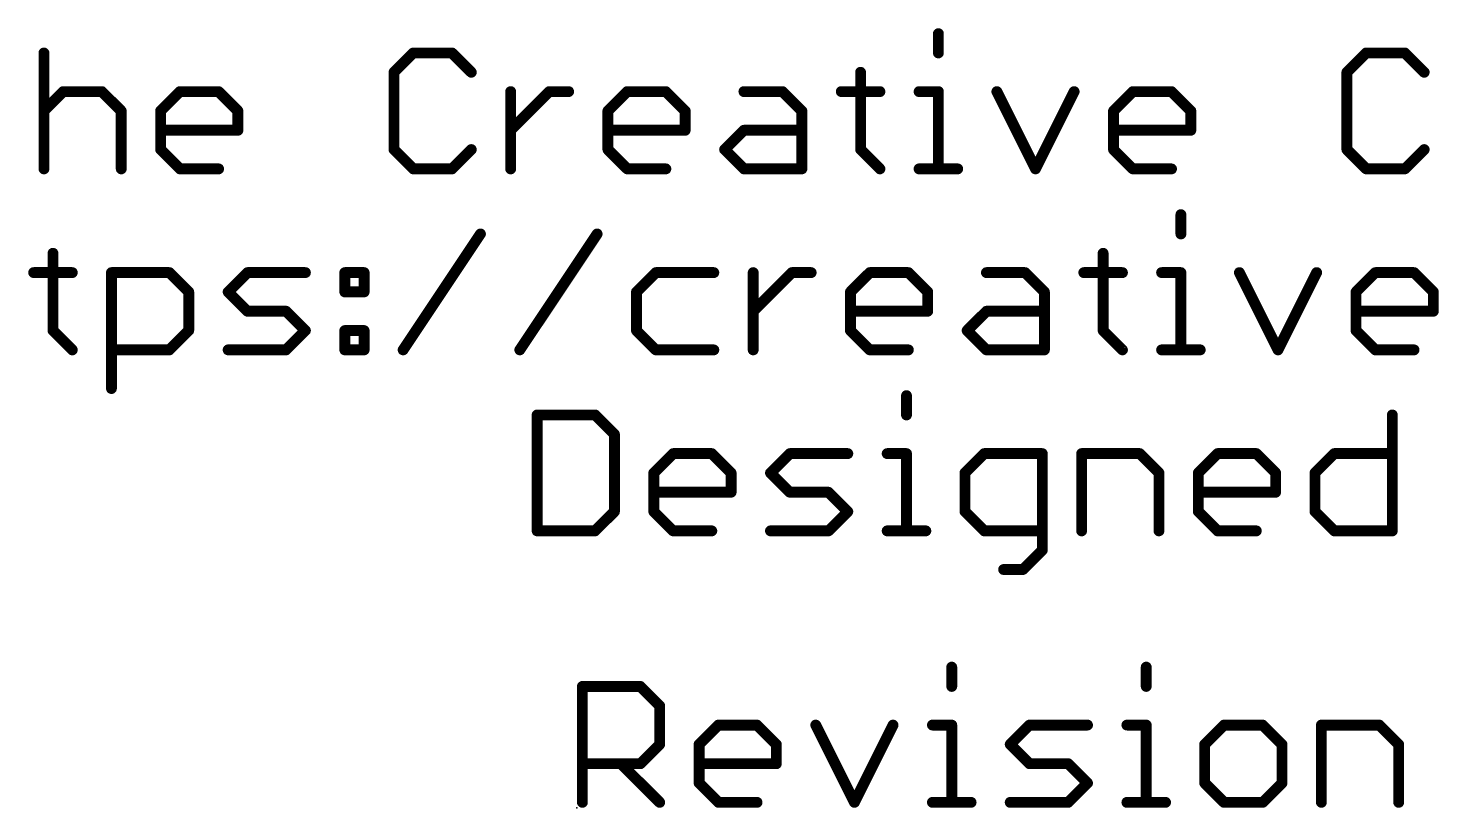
# Model space of a CAD drawing. Extents: x -25 to 82, y -23 to 23.
# Drawn here: x -0.71 to 19.08, y -22.86 to -11.92 of the extents above; entities that cross this region are included whole.
import ezdxf

# ---------------------------------------------------------------- set-up
doc = ezdxf.new("R2010")
doc.units = 0
doc.layers.add('23', color=53, linetype='CONTINUOUS')
doc.layers.add('51', color=53, linetype='CONTINUOUS')

msp = doc.modelspace()

# ---------------------------------------------------------------- linework, layer by layer
at = {"layer": '23'}
msp.add_point((6.985, -22.86), dxfattribs=at)
at = {"layer": '51', "const_width": 0.1524}
for points in [[(12.0562, -11.9956), (12.0562, -12.2668)], [(-0.4936, -12.2668), (-0.4936, -13.8938)], [(4.689, -12.2668), (4.4179, -12.538)], [(5.2314, -12.2668), (4.689, -12.2668)], [(5.5025, -12.538), (5.2314, -12.2668)], [(18.0591, -12.2668), (17.788, -12.538)], [(18.6015, -12.2668), (18.0591, -12.2668)], [(18.8726, -12.538), (18.6015, -12.2668)], [(4.4179, -12.538), (4.4179, -13.6226)], [(10.9648, -12.538), (10.9648, -13.6226)], [(17.788, -12.538), (17.788, -13.6226)], [(-0.4936, -13.0803), (-0.2224, -12.8091)], [(-0.2224, -12.8091), (0.3199, -12.8091)], [(0.3199, -12.8091), (0.5911, -13.0803)], [(1.1436, -13.0803), (1.4147, -12.8091)], [(1.4147, -12.8091), (1.9571, -12.8091)], [(1.9571, -12.8091), (2.2282, -13.0803)], [(6.055, -13.8938), (6.055, -12.8091)], [(6.055, -13.3515), (6.5974, -12.8091)], [(6.5974, -12.8091), (6.8685, -12.8091)], [(7.4193, -13.0803), (7.6905, -12.8091)], [(7.6905, -12.8091), (8.2328, -12.8091)], [(8.2328, -12.8091), (8.504, -13.0803)], [(9.3276, -12.8091), (9.87, -12.8091)], [(9.87, -12.8091), (10.1411, -13.0803)], [(10.6936, -12.8091), (11.236, -12.8091)], [(11.7851, -12.8091), (12.0562, -12.8091)], [(12.0562, -12.8091), (12.0562, -13.8938)], [(12.8765, -12.8091), (13.4188, -13.8938)], [(13.4188, -13.8938), (13.9612, -12.8091)], [(14.5137, -13.0803), (14.7848, -12.8091)], [(14.7848, -12.8091), (15.3272, -12.8091)], [(15.3272, -12.8091), (15.5983, -13.0803)], [(0.5911, -13.0803), (0.5911, -13.8938)], [(1.1436, -13.6226), (1.1436, -13.0803)], [(2.2282, -13.0803), (2.2282, -13.3515)], [(7.4193, -13.6226), (7.4193, -13.0803)], [(8.504, -13.0803), (8.504, -13.3515)], [(10.1411, -13.0803), (10.1411, -13.8938)], [(14.5137, -13.6226), (14.5137, -13.0803)], [(15.5983, -13.0803), (15.5983, -13.3515)], [(2.2282, -13.3515), (1.1436, -13.3515)], [(8.504, -13.3515), (7.4193, -13.3515)], [(9.0565, -13.6226), (9.3276, -13.3515)], [(9.3276, -13.3515), (10.1411, -13.3515)], [(15.5983, -13.3515), (14.5137, -13.3515)], [(1.4147, -13.8938), (1.1436, -13.6226)], [(4.4179, -13.6226), (4.689, -13.8938)], [(5.2314, -13.8938), (5.5025, -13.6226)], [(7.6905, -13.8938), (7.4193, -13.6226)], [(9.3276, -13.8938), (9.0565, -13.6226)], [(10.9648, -13.6226), (11.236, -13.8938)], [(14.7848, -13.8938), (14.5137, -13.6226)], [(17.788, -13.6226), (18.0591, -13.8938)], [(18.6015, -13.8938), (18.8726, -13.6226)], [(1.9571, -13.8938), (1.4147, -13.8938)], [(4.689, -13.8938), (5.2314, -13.8938)], [(8.2328, -13.8938), (7.6905, -13.8938)], [(10.1411, -13.8938), (9.3276, -13.8938)], [(11.7851, -13.8938), (12.3274, -13.8938)], [(15.3272, -13.8938), (14.7848, -13.8938)], [(18.0591, -13.8938), (18.6015, -13.8938)], [(15.459, -14.5356), (15.459, -14.8068)], [(4.5463, -16.4338), (5.6309, -14.8068)], [(6.1834, -16.4338), (7.2681, -14.8068)], [(-0.3669, -15.078), (-0.3669, -16.1626)], [(14.3675, -15.078), (14.3675, -16.1626)], [(-0.6381, -15.3491), (-0.0957, -15.3491)], [(0.4534, -16.9761), (0.4534, -15.3491)], [(0.4534, -15.3491), (1.2669, -15.3491)], [(1.2669, -15.3491), (1.538, -15.6203)], [(2.0905, -15.6203), (2.3617, -15.3491)], [(2.3617, -15.3491), (3.1752, -15.3491)], [(3.7277, -15.3491), (3.9989, -15.3491)], [(3.7277, -15.6203), (3.7277, -15.3491)], [(3.9989, -15.3491), (3.9989, -15.6203)], [(8.0918, -15.3491), (7.8206, -15.6203)], [(8.9053, -15.3491), (8.0918, -15.3491)], [(9.4577, -16.4338), (9.4577, -15.3491)], [(9.4577, -15.8915), (10.0001, -15.3491)], [(10.0001, -15.3491), (10.2712, -15.3491)], [(10.822, -15.6203), (11.0932, -15.3491)], [(11.0932, -15.3491), (11.6355, -15.3491)], [(11.6355, -15.3491), (11.9067, -15.6203)], [(12.7304, -15.3491), (13.2727, -15.3491)], [(13.2727, -15.3491), (13.5439, -15.6203)], [(14.0964, -15.3491), (14.6387, -15.3491)], [(15.1878, -15.3491), (15.459, -15.3491)], [(15.459, -15.3491), (15.459, -16.4338)], [(16.2792, -15.3491), (16.8216, -16.4338)], [(16.8216, -16.4338), (17.3639, -15.3491)], [(17.9164, -15.6203), (18.1876, -15.3491)], [(18.1876, -15.3491), (18.7299, -15.3491)], [(18.7299, -15.3491), (19.001, -15.6203)], [(1.538, -15.6203), (1.538, -16.1626)], [(2.3617, -15.8915), (2.0905, -15.6203)], [(3.9989, -15.6203), (3.7277, -15.6203)], [(7.8206, -15.6203), (7.8206, -16.1626)], [(10.822, -16.1626), (10.822, -15.6203)], [(11.9067, -15.6203), (11.9067, -15.8915)], [(13.5439, -15.6203), (13.5439, -16.4338)], [(17.9164, -16.1626), (17.9164, -15.6203)], [(19.001, -15.6203), (19.001, -15.8915)], [(2.904, -15.8915), (2.3617, -15.8915)], [(3.1752, -16.1626), (2.904, -15.8915)], [(11.9067, -15.8915), (10.822, -15.8915)], [(12.4592, -16.1626), (12.7304, -15.8915)], [(12.7304, -15.8915), (13.5439, -15.8915)], [(19.001, -15.8915), (17.9164, -15.8915)], [(-0.3669, -16.1626), (-0.0957, -16.4338)], [(1.538, -16.1626), (1.2669, -16.4338)], [(2.904, -16.4338), (3.1752, -16.1626)], [(3.7277, -16.1626), (3.9989, -16.1626)], [(3.7277, -16.4338), (3.7277, -16.1626)], [(3.9989, -16.1626), (3.9989, -16.4338)], [(7.8206, -16.1626), (8.0918, -16.4338)], [(11.0932, -16.4338), (10.822, -16.1626)], [(12.7304, -16.4338), (12.4592, -16.1626)], [(14.3675, -16.1626), (14.6387, -16.4338)], [(18.1876, -16.4338), (17.9164, -16.1626)], [(1.2669, -16.4338), (0.4534, -16.4338)], [(2.0905, -16.4338), (2.904, -16.4338)], [(3.9989, -16.4338), (3.7277, -16.4338)], [(8.0918, -16.4338), (8.9053, -16.4338)], [(11.6355, -16.4338), (11.0932, -16.4338)], [(13.5439, -16.4338), (12.7304, -16.4338)], [(15.1878, -16.4338), (15.7301, -16.4338)], [(18.7299, -16.4338), (18.1876, -16.4338)], [(11.6088, -17.0756), (11.6088, -17.3468)], [(6.4262, -17.3468), (6.4262, -18.9738)], [(7.2397, -17.3468), (6.4262, -17.3468)], [(7.5109, -17.618), (7.2397, -17.3468)], [(18.4252, -17.3468), (18.4252, -18.9738)], [(7.5109, -18.7026), (7.5109, -17.618)], [(8.0634, -18.1603), (8.3345, -17.8891)], [(8.3345, -17.8891), (8.8769, -17.8891)], [(8.8769, -17.8891), (9.148, -18.1603)], [(9.7005, -18.1603), (9.9717, -17.8891)], [(9.9717, -17.8891), (10.7852, -17.8891)], [(11.3377, -17.8891), (11.6088, -17.8891)], [(11.6088, -17.8891), (11.6088, -18.9738)], [(12.7003, -17.8891), (12.4291, -18.1603)], [(13.5138, -17.8891), (12.7003, -17.8891)], [(13.5138, -19.245), (13.5138, -17.8891)], [(14.0663, -18.9738), (14.0663, -17.8891)], [(14.0663, -17.8891), (14.8798, -17.8891)], [(14.8798, -17.8891), (15.1509, -18.1603)], [(15.7034, -18.1603), (15.9746, -17.8891)], [(15.9746, -17.8891), (16.5169, -17.8891)], [(16.5169, -17.8891), (16.7881, -18.1603)], [(17.3406, -18.1603), (17.6117, -17.8891)], [(17.6117, -17.8891), (18.4252, -17.8891)], [(8.0634, -18.7026), (8.0634, -18.1603)], [(9.148, -18.1603), (9.148, -18.4315)], [(9.9717, -18.4315), (9.7005, -18.1603)], [(12.4291, -18.1603), (12.4291, -18.7026)], [(15.1509, -18.1603), (15.1509, -18.9738)], [(15.7034, -18.7026), (15.7034, -18.1603)], [(16.7881, -18.1603), (16.7881, -18.4315)], [(17.3406, -18.7026), (17.3406, -18.1603)], [(9.148, -18.4315), (8.0634, -18.4315)], [(10.514, -18.4315), (9.9717, -18.4315)], [(10.7852, -18.7026), (10.514, -18.4315)], [(16.7881, -18.4315), (15.7034, -18.4315)], [(7.2397, -18.9738), (7.5109, -18.7026)], [(8.3345, -18.9738), (8.0634, -18.7026)], [(10.514, -18.9738), (10.7852, -18.7026)], [(12.4291, -18.7026), (12.7003, -18.9738)], [(15.9746, -18.9738), (15.7034, -18.7026)], [(17.6117, -18.9738), (17.3406, -18.7026)], [(6.4262, -18.9738), (7.2397, -18.9738)], [(8.8769, -18.9738), (8.3345, -18.9738)], [(9.7005, -18.9738), (10.514, -18.9738)], [(11.3377, -18.9738), (11.88, -18.9738)], [(12.7003, -18.9738), (13.5138, -18.9738)], [(16.5169, -18.9738), (15.9746, -18.9738)], [(18.4252, -18.9738), (17.6117, -18.9738)], [(13.2426, -19.5161), (13.5138, -19.245)], [(12.9714, -19.5161), (13.2426, -19.5161)], [(12.2438, -20.8856), (12.2438, -21.1568)], [(14.9724, -20.8856), (14.9724, -21.1568)], [(7.0612, -22.7838), (7.0612, -21.1568)], [(7.0612, -21.1568), (7.8747, -21.1568)], [(7.8747, -21.1568), (8.1459, -21.428)], [(8.1459, -21.428), (8.1459, -21.9703)], [(8.6984, -21.9703), (8.9695, -21.6991)], [(8.9695, -21.6991), (9.5119, -21.6991)], [(9.5119, -21.6991), (9.783, -21.9703)], [(10.3355, -21.6991), (10.8778, -22.7838)], [(10.8778, -22.7838), (11.4202, -21.6991)], [(11.9727, -21.6991), (12.2438, -21.6991)], [(12.2438, -21.6991), (12.2438, -22.7838)], [(13.0641, -21.9703), (13.3353, -21.6991)], [(13.3353, -21.6991), (14.1488, -21.6991)], [(14.7013, -21.6991), (14.9724, -21.6991)], [(14.9724, -21.6991), (14.9724, -22.7838)], [(16.0639, -21.6991), (15.7927, -21.9703)], [(16.6062, -21.6991), (16.0639, -21.6991)], [(16.8774, -21.9703), (16.6062, -21.6991)], [(17.4299, -22.7838), (17.4299, -21.6991)], [(17.4299, -21.6991), (18.2433, -21.6991)], [(18.2433, -21.6991), (18.5145, -21.9703)], [(8.1459, -21.9703), (7.8747, -22.2415)], [(8.6984, -22.5126), (8.6984, -21.9703)], [(9.783, -21.9703), (9.783, -22.2415)], [(13.3353, -22.2415), (13.0641, -21.9703)], [(15.7927, -21.9703), (15.7927, -22.5126)], [(16.8774, -22.5126), (16.8774, -21.9703)], [(18.5145, -21.9703), (18.5145, -22.7838)], [(7.8747, -22.2415), (7.0612, -22.2415)], [(7.6035, -22.2415), (8.1459, -22.7838)], [(9.783, -22.2415), (8.6984, -22.2415)], [(13.8776, -22.2415), (13.3353, -22.2415)], [(14.1488, -22.5126), (13.8776, -22.2415)], [(8.9695, -22.7838), (8.6984, -22.5126)], [(13.8776, -22.7838), (14.1488, -22.5126)], [(15.7927, -22.5126), (16.0639, -22.7838)], [(16.6062, -22.7838), (16.8774, -22.5126)], [(9.5119, -22.7838), (8.9695, -22.7838)], [(11.9727, -22.7838), (12.515, -22.7838)], [(13.0641, -22.7838), (13.8776, -22.7838)], [(14.7013, -22.7838), (15.2436, -22.7838)], [(16.0639, -22.7838), (16.6062, -22.7838)]]:
    msp.add_lwpolyline(points, dxfattribs=at)
at = {"layer": '51', "const_width": 0.0762}
for points in [[(12.0943, -11.9956, 1), (12.0181, -11.9956)], [(-0.4555, -12.2668, 1), (-0.5317, -12.2668)], [(4.689, -12.2287, 1), (4.689, -12.3049)], [(4.716, -12.2938, 1), (4.6621, -12.2399)], [(5.2583, -12.2399, 1), (5.2044, -12.2938)], [(5.2314, -12.3049, 1), (5.2314, -12.2287)], [(12.0181, -12.2668, 1), (12.0943, -12.2668)], [(18.0591, -12.2287, 1), (18.0591, -12.3049)], [(18.0861, -12.2938, 1), (18.0322, -12.2399)], [(18.6284, -12.2399, 1), (18.5745, -12.2938)], [(18.6015, -12.3049, 1), (18.6015, -12.2287)], [(4.456, -12.538, 1), (4.3798, -12.538)], [(11.0029, -12.538, 1), (10.9267, -12.538)], [(17.8261, -12.538, 1), (17.7499, -12.538)], [(4.3909, -12.511, 1), (4.4448, -12.5649)], [(5.4756, -12.5649, 1), (5.5295, -12.511)], [(17.761, -12.511, 1), (17.8149, -12.5649)], [(18.8457, -12.5649, 1), (18.8996, -12.511)], [(-0.2224, -12.771, 1), (-0.2224, -12.8472)], [(-0.1955, -12.8361, 1), (-0.2494, -12.7822)], [(0.3468, -12.7822, 1), (0.293, -12.8361)], [(0.3199, -12.8472, 1), (0.3199, -12.771)], [(1.4147, -12.771, 1), (1.4147, -12.8472)], [(1.4417, -12.8361, 1), (1.3878, -12.7822)], [(1.984, -12.7822, 1), (1.9301, -12.8361)], [(1.9571, -12.8472, 1), (1.9571, -12.771)], [(6.0931, -12.8091, 1), (6.0169, -12.8091)], [(6.5974, -12.771, 1), (6.5974, -12.8472)], [(6.6243, -12.8361, 1), (6.5704, -12.7822)], [(6.8685, -12.8472, 1), (6.8685, -12.771)], [(7.6905, -12.771, 1), (7.6905, -12.8472)], [(7.7174, -12.8361, 1), (7.6635, -12.7822)], [(8.2598, -12.7822, 1), (8.2059, -12.8361)], [(8.2328, -12.8472, 1), (8.2328, -12.771)], [(9.3276, -12.771, 1), (9.3276, -12.8472)], [(9.8969, -12.7822, 1), (9.843, -12.8361)], [(9.87, -12.8472, 1), (9.87, -12.771)], [(10.6936, -12.771, 1), (10.6936, -12.8472)], [(11.236, -12.8472, 1), (11.236, -12.771)], [(11.7851, -12.771, 1), (11.7851, -12.8472)], [(12.0943, -12.8091, 1), (12.0181, -12.8091)], [(12.0562, -12.8472, 1), (12.0562, -12.771)], [(12.9106, -12.7921, 1), (12.8424, -12.8262)], [(13.9952, -12.8262, 1), (13.9271, -12.7921)], [(14.7848, -12.771, 1), (14.7848, -12.8472)], [(14.8118, -12.8361, 1), (14.7579, -12.7822)], [(15.3541, -12.7822, 1), (15.3002, -12.8361)], [(15.3272, -12.8472, 1), (15.3272, -12.771)], [(-0.5205, -13.0534, 1), (-0.4667, -13.1072)], [(0.6292, -13.0803, 1), (0.553, -13.0803)], [(0.5641, -13.1072, 1), (0.618, -13.0534)], [(1.1817, -13.0803, 1), (1.1055, -13.0803)], [(1.1166, -13.0534, 1), (1.1705, -13.1072)], [(2.2663, -13.0803, 1), (2.1901, -13.0803)], [(2.2013, -13.1072, 1), (2.2552, -13.0534)], [(7.4574, -13.0803, 1), (7.3812, -13.0803)], [(7.3924, -13.0534, 1), (7.4463, -13.1072)], [(8.5421, -13.0803, 1), (8.4659, -13.0803)], [(8.477, -13.1072, 1), (8.5309, -13.0534)], [(10.1792, -13.0803, 1), (10.103, -13.0803)], [(10.1142, -13.1072, 1), (10.1681, -13.0534)], [(14.5518, -13.0803, 1), (14.4756, -13.0803)], [(14.4867, -13.0534, 1), (14.5406, -13.1072)], [(15.6364, -13.0803, 1), (15.5602, -13.0803)], [(15.5714, -13.1072, 1), (15.6253, -13.0534)], [(1.1436, -13.3134, 1), (1.1436, -13.3896)], [(2.1901, -13.3515, 1), (2.2663, -13.3515)], [(2.2282, -13.3896, 1), (2.2282, -13.3134)], [(6.0281, -13.3245, 1), (6.082, -13.3784)], [(7.4193, -13.3134, 1), (7.4193, -13.3896)], [(8.4659, -13.3515, 1), (8.5421, -13.3515)], [(8.504, -13.3896, 1), (8.504, -13.3134)], [(9.3276, -13.3134, 1), (9.3276, -13.3896)], [(9.3546, -13.3784, 1), (9.3007, -13.3245)], [(10.1411, -13.3896, 1), (10.1411, -13.3134)], [(14.5137, -13.3134, 1), (14.5137, -13.3896)], [(15.5602, -13.3515, 1), (15.6364, -13.3515)], [(15.5983, -13.3896, 1), (15.5983, -13.3134)], [(1.1705, -13.5957, 1), (1.1166, -13.6496)], [(1.1055, -13.6226, 1), (1.1817, -13.6226)], [(4.4448, -13.5957, 1), (4.3909, -13.6496)], [(4.3798, -13.6226, 1), (4.456, -13.6226)], [(5.5295, -13.6496, 1), (5.4756, -13.5957)], [(7.4463, -13.5957, 1), (7.3924, -13.6496)], [(7.3812, -13.6226, 1), (7.4574, -13.6226)], [(9.0834, -13.5957, 1), (9.0295, -13.6496)], [(9.0295, -13.5957, 1), (9.0834, -13.6496)], [(10.9917, -13.5957, 1), (10.9379, -13.6496)], [(10.9267, -13.6226, 1), (11.0029, -13.6226)], [(14.5406, -13.5957, 1), (14.4867, -13.6496)], [(14.4756, -13.6226, 1), (14.5518, -13.6226)], [(17.8149, -13.5957, 1), (17.761, -13.6496)], [(17.7499, -13.6226, 1), (17.8261, -13.6226)], [(18.8996, -13.6496, 1), (18.8457, -13.5957)], [(1.4147, -13.8557, 1), (1.4147, -13.9319)], [(1.3878, -13.9207, 1), (1.4417, -13.8669)], [(1.9571, -13.9319, 1), (1.9571, -13.8557)], [(4.689, -13.8557, 1), (4.689, -13.9319)], [(4.6621, -13.9207, 1), (4.716, -13.8669)], [(5.2044, -13.8669, 1), (5.2583, -13.9207)], [(5.2314, -13.9319, 1), (5.2314, -13.8557)], [(7.6905, -13.8557, 1), (7.6905, -13.9319)], [(7.6635, -13.9207, 1), (7.7174, -13.8669)], [(8.2328, -13.9319, 1), (8.2328, -13.8557)], [(9.3276, -13.8557, 1), (9.3276, -13.9319)], [(9.3007, -13.9207, 1), (9.3546, -13.8669)], [(10.1411, -13.9319, 1), (10.1411, -13.8557)], [(11.209, -13.9207, 1), (11.2629, -13.8669)], [(11.7851, -13.8557, 1), (11.7851, -13.9319)], [(12.3274, -13.9319, 1), (12.3274, -13.8557)], [(13.3848, -13.8768, 1), (13.4529, -13.9108)], [(13.3848, -13.9108, 1), (13.4529, -13.8768)], [(14.7848, -13.8557, 1), (14.7848, -13.9319)], [(14.7579, -13.9207, 1), (14.8118, -13.8669)], [(15.3272, -13.9319, 1), (15.3272, -13.8557)], [(18.0591, -13.8557, 1), (18.0591, -13.9319)], [(18.0322, -13.9207, 1), (18.0861, -13.8669)], [(18.5745, -13.8669, 1), (18.6284, -13.9207)], [(18.6015, -13.9319, 1), (18.6015, -13.8557)], [(-0.5317, -13.8938, 1), (-0.4555, -13.8938)], [(0.553, -13.8938, 1), (0.6292, -13.8938)], [(6.0169, -13.8938, 1), (6.0931, -13.8938)], [(10.103, -13.8938, 1), (10.1792, -13.8938)], [(12.0181, -13.8938, 1), (12.0943, -13.8938)], [(15.4971, -14.5356, 1), (15.4209, -14.5356)], [(5.6626, -14.8279, 1), (5.5992, -14.7857)], [(7.2998, -14.8279, 1), (7.2364, -14.7857)], [(15.4209, -14.8068, 1), (15.4971, -14.8068)], [(-0.3288, -15.078, 1), (-0.405, -15.078)], [(14.4056, -15.078, 1), (14.3294, -15.078)], [(-0.6381, -15.311, 1), (-0.6381, -15.3872)], [(-0.0957, -15.3872, 1), (-0.0957, -15.311)], [(0.4915, -15.3491, 1), (0.4153, -15.3491)], [(0.4534, -15.311, 1), (0.4534, -15.3872)], [(1.2938, -15.3222, 1), (1.2399, -15.3761)], [(1.2669, -15.3872, 1), (1.2669, -15.311)], [(2.3617, -15.311, 1), (2.3617, -15.3872)], [(2.3886, -15.3761, 1), (2.3348, -15.3222)], [(3.1752, -15.3872, 1), (3.1752, -15.311)], [(3.7277, -15.311, 1), (3.7277, -15.3872)], [(3.7658, -15.3491, 1), (3.6896, -15.3491)], [(4.037, -15.3491, 1), (3.9608, -15.3491)], [(3.9989, -15.3872, 1), (3.9989, -15.311)], [(8.0918, -15.311, 1), (8.0918, -15.3872)], [(8.1187, -15.3761, 1), (8.0648, -15.3222)], [(8.9053, -15.3872, 1), (8.9053, -15.311)], [(9.4958, -15.3491, 1), (9.4196, -15.3491)], [(10.0001, -15.311, 1), (10.0001, -15.3872)], [(10.027, -15.3761, 1), (9.9731, -15.3222)], [(10.2712, -15.3872, 1), (10.2712, -15.311)], [(11.0932, -15.311, 1), (11.0932, -15.3872)], [(11.1201, -15.3761, 1), (11.0663, -15.3222)], [(11.6625, -15.3222, 1), (11.6086, -15.3761)], [(11.6355, -15.3872, 1), (11.6355, -15.311)], [(12.7304, -15.311, 1), (12.7304, -15.3872)], [(13.2996, -15.3222, 1), (13.2458, -15.3761)], [(13.2727, -15.3872, 1), (13.2727, -15.311)], [(14.0964, -15.311, 1), (14.0964, -15.3872)], [(14.6387, -15.3872, 1), (14.6387, -15.311)], [(15.1878, -15.311, 1), (15.1878, -15.3872)], [(15.4971, -15.3491, 1), (15.4209, -15.3491)], [(15.459, -15.3872, 1), (15.459, -15.311)], [(16.3133, -15.3321, 1), (16.2452, -15.3662)], [(17.398, -15.3662, 1), (17.3298, -15.3321)], [(18.1876, -15.311, 1), (18.1876, -15.3872)], [(18.2145, -15.3761, 1), (18.1606, -15.3222)], [(18.7568, -15.3222, 1), (18.7029, -15.3761)], [(18.7299, -15.3872, 1), (18.7299, -15.311)], [(1.5761, -15.6203, 1), (1.4999, -15.6203)], [(1.5111, -15.6472, 1), (1.565, -15.5934)], [(2.1175, -15.5934, 1), (2.0636, -15.6472)], [(2.0636, -15.5934, 1), (2.1175, -15.6472)], [(3.7277, -15.5822, 1), (3.7277, -15.6584)], [(3.6896, -15.6203, 1), (3.7658, -15.6203)], [(3.9608, -15.6203, 1), (4.037, -15.6203)], [(3.9989, -15.6584, 1), (3.9989, -15.5822)], [(7.8587, -15.6203, 1), (7.7825, -15.6203)], [(7.7936, -15.5934, 1), (7.8475, -15.6472)], [(10.8601, -15.6203, 1), (10.7839, -15.6203)], [(10.7951, -15.5934, 1), (10.849, -15.6472)], [(11.9448, -15.6203, 1), (11.8686, -15.6203)], [(11.8798, -15.6472, 1), (11.9336, -15.5934)], [(13.582, -15.6203, 1), (13.5058, -15.6203)], [(13.5169, -15.6472, 1), (13.5708, -15.5934)], [(17.9545, -15.6203, 1), (17.8783, -15.6203)], [(17.8894, -15.5934, 1), (17.9433, -15.6472)], [(19.0391, -15.6203, 1), (18.9629, -15.6203)], [(18.9741, -15.6472, 1), (19.028, -15.5934)], [(2.3617, -15.8534, 1), (2.3617, -15.9296)], [(2.3348, -15.9184, 1), (2.3886, -15.8645)], [(2.931, -15.8645, 1), (2.8771, -15.9184)], [(2.904, -15.9296, 1), (2.904, -15.8534)], [(9.4308, -15.8645, 1), (9.4847, -15.9184)], [(10.822, -15.8534, 1), (10.822, -15.9296)], [(11.9067, -15.9296, 1), (11.9067, -15.8534)], [(12.7304, -15.8534, 1), (12.7304, -15.9296)], [(12.7573, -15.9184, 1), (12.7034, -15.8645)], [(13.5439, -15.9296, 1), (13.5439, -15.8534)], [(17.9164, -15.8534, 1), (17.9164, -15.9296)], [(19.001, -15.9296, 1), (19.001, -15.8534)], [(11.8686, -15.8915, 1), (11.9448, -15.8915)], [(18.9629, -15.8915, 1), (19.0391, -15.8915)], [(-0.3399, -16.1357, 1), (-0.3938, -16.1896)], [(-0.405, -16.1626, 1), (-0.3288, -16.1626)], [(1.4999, -16.1626, 1), (1.5761, -16.1626)], [(1.565, -16.1896, 1), (1.5111, -16.1357)], [(3.2021, -16.1896, 1), (3.1483, -16.1357)], [(3.1483, -16.1896, 1), (3.2021, -16.1357)], [(3.7277, -16.1245, 1), (3.7277, -16.2007)], [(3.7658, -16.1626, 1), (3.6896, -16.1626)], [(4.037, -16.1626, 1), (3.9608, -16.1626)], [(3.9989, -16.2007, 1), (3.9989, -16.1245)], [(7.8475, -16.1357, 1), (7.7936, -16.1896)], [(7.7825, -16.1626, 1), (7.8587, -16.1626)], [(10.849, -16.1357, 1), (10.7951, -16.1896)], [(10.7839, -16.1626, 1), (10.8601, -16.1626)], [(12.4861, -16.1357, 1), (12.4323, -16.1896)], [(12.4323, -16.1357, 1), (12.4861, -16.1896)], [(14.3945, -16.1357, 1), (14.3406, -16.1896)], [(14.3294, -16.1626, 1), (14.4056, -16.1626)], [(17.9433, -16.1357, 1), (17.8894, -16.1896)], [(17.8783, -16.1626, 1), (17.9545, -16.1626)], [(-0.1227, -16.4607, 1), (-0.0688, -16.4069)], [(0.4534, -16.3957, 1), (0.4534, -16.4719)], [(1.2399, -16.4069, 1), (1.2938, -16.4607)], [(1.2669, -16.4719, 1), (1.2669, -16.3957)], [(2.0905, -16.3957, 1), (2.0905, -16.4719)], [(2.8771, -16.4069, 1), (2.931, -16.4607)], [(2.904, -16.4719, 1), (2.904, -16.3957)], [(3.7277, -16.3957, 1), (3.7277, -16.4719)], [(3.6896, -16.4338, 1), (3.7658, -16.4338)], [(3.9608, -16.4338, 1), (4.037, -16.4338)], [(3.9989, -16.4719, 1), (3.9989, -16.3957)], [(4.5146, -16.4127, 1), (4.578, -16.4549)], [(6.1517, -16.4127, 1), (6.2151, -16.4549)], [(8.0918, -16.3957, 1), (8.0918, -16.4719)], [(8.0648, -16.4607, 1), (8.1187, -16.4069)], [(8.9053, -16.4719, 1), (8.9053, -16.3957)], [(9.4196, -16.4338, 1), (9.4958, -16.4338)], [(11.0932, -16.3957, 1), (11.0932, -16.4719)], [(11.0663, -16.4607, 1), (11.1201, -16.4069)], [(11.6355, -16.4719, 1), (11.6355, -16.3957)], [(12.7304, -16.3957, 1), (12.7304, -16.4719)], [(12.7034, -16.4607, 1), (12.7573, -16.4069)], [(13.5058, -16.4338, 1), (13.582, -16.4338)], [(13.5439, -16.4719, 1), (13.5439, -16.3957)], [(14.6117, -16.4607, 1), (14.6656, -16.4069)], [(15.1878, -16.3957, 1), (15.1878, -16.4719)], [(15.4209, -16.4338, 1), (15.4971, -16.4338)], [(15.7301, -16.4719, 1), (15.7301, -16.3957)], [(16.7875, -16.4168, 1), (16.8556, -16.4508)], [(16.7875, -16.4508, 1), (16.8556, -16.4168)], [(18.1876, -16.3957, 1), (18.1876, -16.4719)], [(18.1606, -16.4607, 1), (18.2145, -16.4069)], [(18.7299, -16.4719, 1), (18.7299, -16.3957)], [(0.4153, -16.9761, 1), (0.4915, -16.9761)], [(11.6469, -17.0756, 1), (11.5707, -17.0756)], [(6.4643, -17.3468, 1), (6.3881, -17.3468)], [(6.4262, -17.3087, 1), (6.4262, -17.3849)], [(7.2666, -17.3199, 1), (7.2128, -17.3738)], [(7.2397, -17.3849, 1), (7.2397, -17.3087)], [(11.5707, -17.3468, 1), (11.6469, -17.3468)], [(18.4633, -17.3468, 1), (18.3871, -17.3468)], [(7.549, -17.618, 1), (7.4728, -17.618)], [(7.4839, -17.6449, 1), (7.5378, -17.591)], [(8.3345, -17.851, 1), (8.3345, -17.9272)], [(8.3615, -17.9161, 1), (8.3076, -17.8622)], [(8.9038, -17.8622, 1), (8.8499, -17.9161)], [(8.8769, -17.9272, 1), (8.8769, -17.851)], [(9.9717, -17.851, 1), (9.9717, -17.9272)], [(9.9986, -17.9161, 1), (9.9447, -17.8622)], [(10.7852, -17.9272, 1), (10.7852, -17.851)], [(11.3377, -17.851, 1), (11.3377, -17.9272)], [(11.6469, -17.8891, 1), (11.5707, -17.8891)], [(11.6088, -17.9272, 1), (11.6088, -17.851)], [(12.7003, -17.851, 1), (12.7003, -17.9272)], [(12.7272, -17.9161, 1), (12.6733, -17.8622)], [(13.5519, -17.8891, 1), (13.4757, -17.8891)], [(13.5138, -17.9272, 1), (13.5138, -17.851)], [(14.1044, -17.8891, 1), (14.0282, -17.8891)], [(14.0663, -17.851, 1), (14.0663, -17.9272)], [(14.9067, -17.8622, 1), (14.8528, -17.9161)], [(14.8798, -17.9272, 1), (14.8798, -17.851)], [(15.9746, -17.851, 1), (15.9746, -17.9272)], [(16.0015, -17.9161, 1), (15.9476, -17.8622)], [(16.5439, -17.8622, 1), (16.49, -17.9161)], [(16.5169, -17.9272, 1), (16.5169, -17.851)], [(17.6117, -17.851, 1), (17.6117, -17.9272)], [(17.6387, -17.9161, 1), (17.5848, -17.8622)], [(18.4252, -17.9272, 1), (18.4252, -17.851)], [(8.1015, -18.1603, 1), (8.0253, -18.1603)], [(8.0364, -18.1334, 1), (8.0903, -18.1872)], [(9.1861, -18.1603, 1), (9.1099, -18.1603)], [(9.1211, -18.1872, 1), (9.175, -18.1334)], [(9.7275, -18.1334, 1), (9.6736, -18.1872)], [(9.6736, -18.1334, 1), (9.7275, -18.1872)], [(12.4672, -18.1603, 1), (12.391, -18.1603)], [(12.4022, -18.1334, 1), (12.456, -18.1872)], [(15.189, -18.1603, 1), (15.1128, -18.1603)], [(15.124, -18.1872, 1), (15.1779, -18.1334)], [(15.7415, -18.1603, 1), (15.6653, -18.1603)], [(15.6765, -18.1334, 1), (15.7304, -18.1872)], [(16.8262, -18.1603, 1), (16.75, -18.1603)], [(16.7611, -18.1872, 1), (16.815, -18.1334)], [(17.3787, -18.1603, 1), (17.3025, -18.1603)], [(17.3136, -18.1334, 1), (17.3675, -18.1872)], [(8.0634, -18.3934, 1), (8.0634, -18.4696)], [(9.1099, -18.4315, 1), (9.1861, -18.4315)], [(9.148, -18.4696, 1), (9.148, -18.3934)], [(9.9717, -18.3934, 1), (9.9717, -18.4696)], [(9.9447, -18.4584, 1), (9.9986, -18.4045)], [(10.5409, -18.4045, 1), (10.4871, -18.4584)], [(10.514, -18.4696, 1), (10.514, -18.3934)], [(15.7034, -18.3934, 1), (15.7034, -18.4696)], [(16.75, -18.4315, 1), (16.8262, -18.4315)], [(16.7881, -18.4696, 1), (16.7881, -18.3934)], [(7.4728, -18.7026, 1), (7.549, -18.7026)], [(7.5378, -18.7296, 1), (7.4839, -18.6757)], [(8.0903, -18.6757, 1), (8.0364, -18.7296)], [(8.0253, -18.7026, 1), (8.1015, -18.7026)], [(10.8121, -18.7296, 1), (10.7582, -18.6757)], [(10.7582, -18.7296, 1), (10.8121, -18.6757)], [(12.456, -18.6757, 1), (12.4022, -18.7296)], [(12.391, -18.7026, 1), (12.4672, -18.7026)], [(15.7304, -18.6757, 1), (15.6765, -18.7296)], [(15.6653, -18.7026, 1), (15.7415, -18.7026)], [(17.3675, -18.6757, 1), (17.3136, -18.7296)], [(17.3025, -18.7026, 1), (17.3787, -18.7026)], [(6.4262, -18.9357, 1), (6.4262, -19.0119)], [(6.3881, -18.9738, 1), (6.4643, -18.9738)], [(7.2128, -18.9469, 1), (7.2666, -19.0007)], [(7.2397, -19.0119, 1), (7.2397, -18.9357)], [(8.3345, -18.9357, 1), (8.3345, -19.0119)], [(8.3076, -19.0007, 1), (8.3615, -18.9469)], [(8.8769, -19.0119, 1), (8.8769, -18.9357)], [(9.7005, -18.9357, 1), (9.7005, -19.0119)], [(10.4871, -18.9469, 1), (10.5409, -19.0007)], [(10.514, -19.0119, 1), (10.514, -18.9357)], [(11.3377, -18.9357, 1), (11.3377, -19.0119)], [(11.5707, -18.9738, 1), (11.6469, -18.9738)], [(11.88, -19.0119, 1), (11.88, -18.9357)], [(12.7003, -18.9357, 1), (12.7003, -19.0119)], [(12.6733, -19.0007, 1), (12.7272, -18.9469)], [(13.5138, -19.0119, 1), (13.5138, -18.9357)], [(14.0282, -18.9738, 1), (14.1044, -18.9738)], [(15.1128, -18.9738, 1), (15.189, -18.9738)], [(15.9746, -18.9357, 1), (15.9746, -19.0119)], [(15.9476, -19.0007, 1), (16.0015, -18.9469)], [(16.5169, -19.0119, 1), (16.5169, -18.9357)], [(17.6117, -18.9357, 1), (17.6117, -19.0119)], [(17.5848, -19.0007, 1), (17.6387, -18.9469)], [(18.3871, -18.9738, 1), (18.4633, -18.9738)], [(18.4252, -19.0119, 1), (18.4252, -18.9357)], [(13.5407, -19.2719, 1), (13.4868, -19.218)], [(13.4757, -19.245, 1), (13.5519, -19.245)], [(12.9714, -19.478, 1), (12.9714, -19.5542)], [(13.2157, -19.4892, 1), (13.2695, -19.5431)], [(13.2426, -19.5542, 1), (13.2426, -19.478)], [(12.2819, -20.8856, 1), (12.2057, -20.8856)], [(15.0105, -20.8856, 1), (14.9343, -20.8856)], [(7.0993, -21.1568, 1), (7.0231, -21.1568)], [(7.0612, -21.1187, 1), (7.0612, -21.1949)], [(7.9016, -21.1299, 1), (7.8478, -21.1838)], [(7.8747, -21.1949, 1), (7.8747, -21.1187)], [(12.2057, -21.1568, 1), (12.2819, -21.1568)], [(14.9343, -21.1568, 1), (15.0105, -21.1568)], [(8.184, -21.428, 1), (8.1078, -21.428)], [(8.1189, -21.4549, 1), (8.1728, -21.401)], [(8.9695, -21.661, 1), (8.9695, -21.7372)], [(8.9965, -21.7261, 1), (8.9426, -21.6722)], [(9.5388, -21.6722, 1), (9.4849, -21.7261)], [(9.5119, -21.7372, 1), (9.5119, -21.661)], [(10.3696, -21.6821, 1), (10.3014, -21.7162)], [(11.4542, -21.7162, 1), (11.3861, -21.6821)], [(11.9727, -21.661, 1), (11.9727, -21.7372)], [(12.2819, -21.6991, 1), (12.2057, -21.6991)], [(12.2438, -21.7372, 1), (12.2438, -21.661)], [(13.3353, -21.661, 1), (13.3353, -21.7372)], [(13.3622, -21.7261, 1), (13.3083, -21.6722)], [(14.1488, -21.7372, 1), (14.1488, -21.661)], [(14.7013, -21.661, 1), (14.7013, -21.7372)], [(15.0105, -21.6991, 1), (14.9343, -21.6991)], [(14.9724, -21.7372, 1), (14.9724, -21.661)], [(16.0639, -21.661, 1), (16.0639, -21.7372)], [(16.0908, -21.7261, 1), (16.0369, -21.6722)], [(16.6331, -21.6722, 1), (16.5793, -21.7261)], [(16.6062, -21.7372, 1), (16.6062, -21.661)], [(17.468, -21.6991, 1), (17.3918, -21.6991)], [(17.4299, -21.661, 1), (17.4299, -21.7372)], [(18.2703, -21.6722, 1), (18.2164, -21.7261)], [(18.2433, -21.7372, 1), (18.2433, -21.661)], [(8.1078, -21.9703, 1), (8.184, -21.9703)], [(8.1728, -21.9972, 1), (8.1189, -21.9434)], [(8.7365, -21.9703, 1), (8.6603, -21.9703)], [(8.6714, -21.9434, 1), (8.7253, -21.9972)], [(9.8211, -21.9703, 1), (9.7449, -21.9703)], [(9.7561, -21.9972, 1), (9.81, -21.9434)], [(13.091, -21.9434, 1), (13.0372, -21.9972)], [(13.0372, -21.9434, 1), (13.091, -21.9972)], [(15.8308, -21.9703, 1), (15.7546, -21.9703)], [(15.7658, -21.9434, 1), (15.8196, -21.9972)], [(16.9155, -21.9703, 1), (16.8393, -21.9703)], [(16.8504, -21.9972, 1), (16.9043, -21.9434)], [(18.5526, -21.9703, 1), (18.4764, -21.9703)], [(18.4876, -21.9972, 1), (18.5415, -21.9434)], [(7.0612, -22.2034, 1), (7.0612, -22.2796)], [(7.6305, -22.2145, 1), (7.5766, -22.2684)], [(7.8747, -22.2796, 1), (7.8747, -22.2034)], [(8.6984, -22.2034, 1), (8.6984, -22.2796)], [(9.783, -22.2796, 1), (9.783, -22.2034)], [(13.3353, -22.2034, 1), (13.3353, -22.2796)], [(13.9045, -22.2145, 1), (13.8507, -22.2684)], [(13.8776, -22.2796, 1), (13.8776, -22.2034)], [(7.8478, -22.2145, 1), (7.9016, -22.2684)], [(9.7449, -22.2415, 1), (9.8211, -22.2415)], [(13.3083, -22.2684, 1), (13.3622, -22.2145)], [(8.7253, -22.4857, 1), (8.6714, -22.5396)], [(8.6603, -22.5126, 1), (8.7365, -22.5126)], [(14.1757, -22.5396, 1), (14.1218, -22.4857)], [(14.1218, -22.5396, 1), (14.1757, -22.4857)], [(15.8196, -22.4857, 1), (15.7658, -22.5396)], [(15.7546, -22.5126, 1), (15.8308, -22.5126)], [(16.8393, -22.5126, 1), (16.9155, -22.5126)], [(16.9043, -22.5396, 1), (16.8504, -22.4857)], [(7.0231, -22.7838, 1), (7.0993, -22.7838)], [(8.1189, -22.8107, 1), (8.1728, -22.7569)], [(8.9695, -22.7457, 1), (8.9695, -22.8219)], [(8.9426, -22.8107, 1), (8.9965, -22.7569)], [(9.5119, -22.8219, 1), (9.5119, -22.7457)], [(10.8438, -22.7668, 1), (10.9119, -22.8008)], [(10.8438, -22.8008, 1), (10.9119, -22.7668)], [(11.9727, -22.7457, 1), (11.9727, -22.8219)], [(12.2057, -22.7838, 1), (12.2819, -22.7838)], [(12.515, -22.8219, 1), (12.515, -22.7457)], [(13.0641, -22.7457, 1), (13.0641, -22.8219)], [(13.8507, -22.7569, 1), (13.9045, -22.8107)], [(13.8776, -22.8219, 1), (13.8776, -22.7457)], [(14.7013, -22.7457, 1), (14.7013, -22.8219)], [(14.9343, -22.7838, 1), (15.0105, -22.7838)], [(15.2436, -22.8219, 1), (15.2436, -22.7457)], [(16.0639, -22.7457, 1), (16.0639, -22.8219)], [(16.0369, -22.8107, 1), (16.0908, -22.7569)], [(16.5793, -22.7569, 1), (16.6331, -22.8107)], [(16.6062, -22.8219, 1), (16.6062, -22.7457)], [(17.3918, -22.7838, 1), (17.468, -22.7838)], [(18.4764, -22.7838, 1), (18.5526, -22.7838)]]:
    msp.add_lwpolyline(points, format="xyb", dxfattribs=at)

doc.saveas('drawing.dxf')
